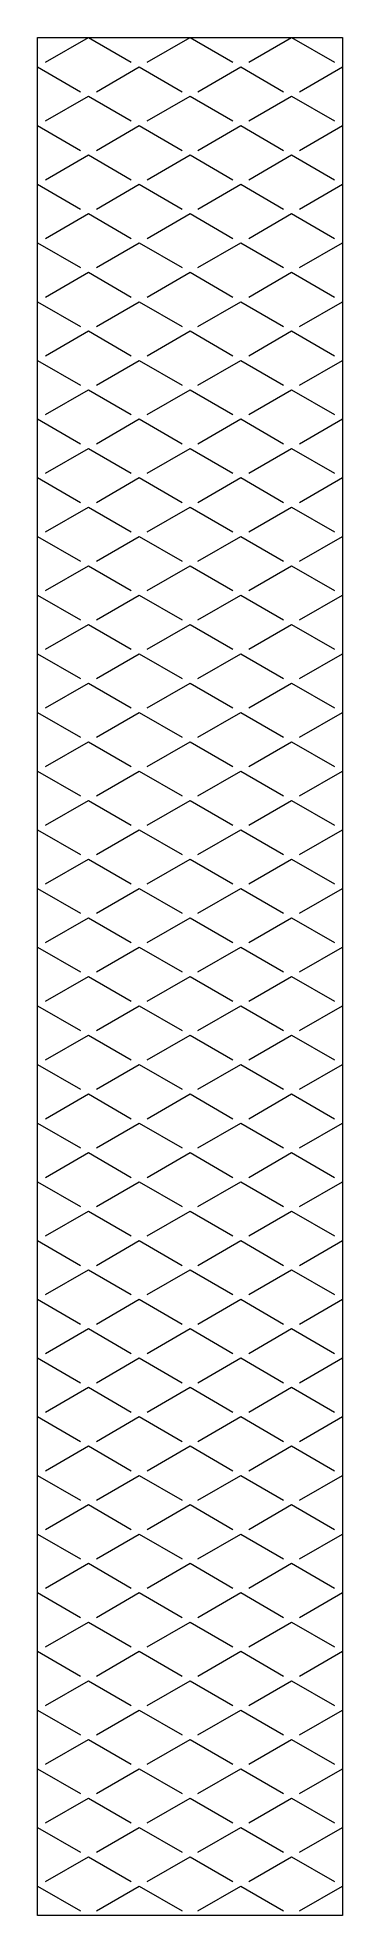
# Model space of a CAD drawing. Header units: metres. Extents: x 0 to 25, y 0 to 154.
import ezdxf

# ---------------------------------------------------------------- set-up
doc = ezdxf.new("R2010")
doc.units = ezdxf.units.M
doc.layers.add('TOP', color=1, linetype='Continuous', lineweight=0)

msp = doc.modelspace()

# ---------------------------------------------------------------- linework, layer by layer
at = {"layer": 'TOP'}
for p, q in [((0.65, 151.97), (4.17, 154)), ((4.17, 154), (7.68, 151.97)), ((8.98, 151.97), (12.5, 154)), ((12.5, 154), (16.02, 151.97)), ((17.32, 151.97), (20.83, 154)), ((20.83, 154), (24.35, 151.97)), ((0, 151.59), (3.52, 149.56)), ((4.82, 149.56), (8.33, 151.59)), ((8.33, 151.59), (11.85, 149.56)), ((13.15, 149.56), (16.67, 151.59)), ((16.67, 151.59), (20.18, 149.56)), ((21.48, 149.56), (25, 151.59)), ((0.65, 147.16), (4.17, 149.19)), ((4.17, 149.19), (7.68, 147.16)), ((8.98, 147.16), (12.5, 149.19)), ((12.5, 149.19), (16.02, 147.16)), ((17.32, 147.16), (20.83, 149.19)), ((20.83, 149.19), (24.35, 147.16)), ((0, 146.78), (3.52, 144.75)), ((4.82, 144.75), (8.33, 146.78)), ((8.33, 146.78), (11.85, 144.75)), ((13.15, 144.75), (16.67, 146.78)), ((16.67, 146.78), (20.18, 144.75)), ((21.48, 144.75), (25, 146.78)), ((0.65, 142.34), (4.17, 144.38)), ((4.17, 144.38), (7.68, 142.34)), ((8.98, 142.34), (12.5, 144.38)), ((12.5, 144.38), (16.02, 142.34)), ((17.32, 142.34), (20.83, 144.38)), ((20.83, 144.38), (24.35, 142.34)), ((0, 141.97), (3.52, 139.94)), ((4.82, 139.94), (8.33, 141.97)), ((8.33, 141.97), (11.85, 139.94)), ((13.15, 139.94), (16.67, 141.97)), ((16.67, 141.97), (20.18, 139.94)), ((21.48, 139.94), (25, 141.97)), ((0.65, 137.53), (4.17, 139.56)), ((4.17, 139.56), (7.68, 137.53)), ((8.98, 137.53), (12.5, 139.56)), ((12.5, 139.56), (16.02, 137.53)), ((17.32, 137.53), (20.83, 139.56)), ((20.83, 139.56), (24.35, 137.53)), ((0, 137.16), (3.52, 135.13)), ((4.82, 135.13), (8.33, 137.16)), ((8.33, 137.16), (11.85, 135.13)), ((13.15, 135.13), (16.67, 137.16)), ((16.67, 137.16), (20.18, 135.13)), ((21.48, 135.13), (25, 137.16)), ((0.65, 132.72), (4.17, 134.75)), ((4.17, 134.75), (7.68, 132.72)), ((8.98, 132.72), (12.5, 134.75)), ((12.5, 134.75), (16.02, 132.72)), ((17.32, 132.72), (20.83, 134.75)), ((20.83, 134.75), (24.35, 132.72)), ((0, 132.34), (3.52, 130.31)), ((4.82, 130.31), (8.33, 132.34)), ((8.33, 132.34), (11.85, 130.31)), ((13.15, 130.31), (16.67, 132.34)), ((16.67, 132.34), (20.18, 130.31)), ((21.48, 130.31), (25, 132.34)), ((0.65, 127.91), (4.17, 129.94)), ((4.17, 129.94), (7.68, 127.91)), ((8.98, 127.91), (12.5, 129.94)), ((12.5, 129.94), (16.02, 127.91)), ((17.32, 127.91), (20.83, 129.94)), ((20.83, 129.94), (24.35, 127.91)), ((0, 127.53), (3.52, 125.5)), ((4.82, 125.5), (8.33, 127.53)), ((8.33, 127.53), (11.85, 125.5)), ((13.15, 125.5), (16.67, 127.53)), ((16.67, 127.53), (20.18, 125.5)), ((21.48, 125.5), (25, 127.53)), ((0.65, 123.09), (4.17, 125.12)), ((4.17, 125.12), (7.68, 123.09)), ((8.98, 123.09), (12.5, 125.12)), ((12.5, 125.12), (16.02, 123.09)), ((17.32, 123.09), (20.83, 125.12)), ((20.83, 125.12), (24.35, 123.09)), ((0, 122.72), (3.52, 120.69)), ((4.82, 120.69), (8.33, 122.72)), ((8.33, 122.72), (11.85, 120.69)), ((13.15, 120.69), (16.67, 122.72)), ((16.67, 122.72), (20.18, 120.69)), ((21.48, 120.69), (25, 122.72)), ((0.65, 118.28), (4.17, 120.31)), ((4.17, 120.31), (7.68, 118.28)), ((8.98, 118.28), (12.5, 120.31)), ((12.5, 120.31), (16.02, 118.28)), ((17.32, 118.28), (20.83, 120.31)), ((20.83, 120.31), (24.35, 118.28)), ((0, 117.91), (3.52, 115.88)), ((4.82, 115.88), (8.33, 117.91)), ((8.33, 117.91), (11.85, 115.88)), ((13.15, 115.88), (16.67, 117.91)), ((16.67, 117.91), (20.18, 115.88)), ((21.48, 115.88), (25, 117.91)), ((0.65, 113.47), (4.17, 115.5)), ((4.17, 115.5), (7.68, 113.47)), ((8.98, 113.47), (12.5, 115.5)), ((12.5, 115.5), (16.02, 113.47)), ((17.32, 113.47), (20.83, 115.5)), ((20.83, 115.5), (24.35, 113.47)), ((0, 113.09), (3.52, 111.06)), ((4.82, 111.06), (8.33, 113.09)), ((8.33, 113.09), (11.85, 111.06)), ((13.15, 111.06), (16.67, 113.09)), ((16.67, 113.09), (20.18, 111.06)), ((21.48, 111.06), (25, 113.09)), ((0.65, 108.66), (4.17, 110.69)), ((4.17, 110.69), (7.68, 108.66)), ((8.98, 108.66), (12.5, 110.69)), ((12.5, 110.69), (16.02, 108.66)), ((17.32, 108.66), (20.83, 110.69)), ((20.83, 110.69), (24.35, 108.66)), ((0, 108.28), (3.52, 106.25)), ((4.82, 106.25), (8.33, 108.28)), ((8.33, 108.28), (11.85, 106.25)), ((13.15, 106.25), (16.67, 108.28)), ((16.67, 108.28), (20.18, 106.25)), ((21.48, 106.25), (25, 108.28)), ((0.65, 103.84), (4.17, 105.88)), ((4.17, 105.88), (7.68, 103.84)), ((8.98, 103.84), (12.5, 105.88)), ((12.5, 105.88), (16.02, 103.84)), ((17.32, 103.84), (20.83, 105.88)), ((20.83, 105.88), (24.35, 103.84)), ((0, 103.47), (3.52, 101.44)), ((4.82, 101.44), (8.33, 103.47)), ((8.33, 103.47), (11.85, 101.44)), ((13.15, 101.44), (16.67, 103.47)), ((16.67, 103.47), (20.18, 101.44)), ((21.48, 101.44), (25, 103.47)), ((0.65, 99.03), (4.17, 101.06)), ((4.17, 101.06), (7.68, 99.03)), ((8.98, 99.03), (12.5, 101.06)), ((12.5, 101.06), (16.02, 99.03)), ((17.32, 99.03), (20.83, 101.06)), ((20.83, 101.06), (24.35, 99.03)), ((0, 98.66), (3.52, 96.63)), ((4.82, 96.63), (8.33, 98.66)), ((8.33, 98.66), (11.85, 96.63)), ((13.15, 96.63), (16.67, 98.66)), ((16.67, 98.66), (20.18, 96.63)), ((21.48, 96.63), (25, 98.66)), ((0.65, 94.22), (4.17, 96.25)), ((4.17, 96.25), (7.68, 94.22)), ((8.98, 94.22), (12.5, 96.25)), ((12.5, 96.25), (16.02, 94.22)), ((17.32, 94.22), (20.83, 96.25)), ((20.83, 96.25), (24.35, 94.22)), ((0, 93.84), (3.52, 91.81)), ((4.82, 91.81), (8.33, 93.84)), ((8.33, 93.84), (11.85, 91.81)), ((13.15, 91.81), (16.67, 93.84)), ((16.67, 93.84), (20.18, 91.81)), ((21.48, 91.81), (25, 93.84)), ((0.65, 89.41), (4.17, 91.44)), ((4.17, 91.44), (7.68, 89.41)), ((8.98, 89.41), (12.5, 91.44)), ((12.5, 91.44), (16.02, 89.41)), ((17.32, 89.41), (20.83, 91.44)), ((20.83, 91.44), (24.35, 89.41)), ((0, 89.03), (3.52, 87)), ((4.82, 87), (8.33, 89.03)), ((8.33, 89.03), (11.85, 87)), ((13.15, 87), (16.67, 89.03)), ((16.67, 89.03), (20.18, 87)), ((21.48, 87), (25, 89.03)), ((0.65, 84.59), (4.17, 86.62)), ((4.17, 86.62), (7.68, 84.59)), ((8.98, 84.59), (12.5, 86.62)), ((12.5, 86.62), (16.02, 84.59)), ((17.32, 84.59), (20.83, 86.62)), ((20.83, 86.62), (24.35, 84.59)), ((0, 84.22), (3.52, 82.19)), ((4.82, 82.19), (8.33, 84.22)), ((8.33, 84.22), (11.85, 82.19)), ((13.15, 82.19), (16.67, 84.22)), ((16.67, 84.22), (20.18, 82.19)), ((21.48, 82.19), (25, 84.22)), ((0.65, 79.78), (4.17, 81.81)), ((4.17, 81.81), (7.68, 79.78)), ((8.98, 79.78), (12.5, 81.81)), ((12.5, 81.81), (16.02, 79.78)), ((17.32, 79.78), (20.83, 81.81)), ((20.83, 81.81), (24.35, 79.78)), ((0, 79.41), (3.52, 77.38)), ((4.82, 77.38), (8.33, 79.41)), ((8.33, 79.41), (11.85, 77.38)), ((13.15, 77.38), (16.67, 79.41)), ((16.67, 79.41), (20.18, 77.38)), ((21.48, 77.38), (25, 79.41)), ((0.65, 74.97), (4.17, 77)), ((4.17, 77), (7.68, 74.97)), ((8.98, 74.97), (12.5, 77)), ((12.5, 77), (16.02, 74.97)), ((17.32, 74.97), (20.83, 77)), ((20.83, 77), (24.35, 74.97)), ((0, 74.59), (3.52, 72.56)), ((4.82, 72.56), (8.33, 74.59)), ((8.33, 74.59), (11.85, 72.56)), ((13.15, 72.56), (16.67, 74.59)), ((16.67, 74.59), (20.18, 72.56)), ((21.48, 72.56), (25, 74.59)), ((0.65, 70.16), (4.17, 72.19)), ((4.17, 72.19), (7.68, 70.16)), ((8.98, 70.16), (12.5, 72.19)), ((12.5, 72.19), (16.02, 70.16)), ((17.32, 70.16), (20.83, 72.19)), ((20.83, 72.19), (24.35, 70.16)), ((0, 69.78), (3.52, 67.75)), ((4.82, 67.75), (8.33, 69.78)), ((8.33, 69.78), (11.85, 67.75)), ((13.15, 67.75), (16.67, 69.78)), ((16.67, 69.78), (20.18, 67.75)), ((21.48, 67.75), (25, 69.78)), ((0.65, 65.34), (4.17, 67.38)), ((4.17, 67.38), (7.68, 65.34)), ((8.98, 65.34), (12.5, 67.38)), ((12.5, 67.38), (16.02, 65.34)), ((17.32, 65.34), (20.83, 67.38)), ((20.83, 67.38), (24.35, 65.34)), ((0, 64.97), (3.52, 62.94)), ((4.82, 62.94), (8.33, 64.97)), ((8.33, 64.97), (11.85, 62.94)), ((13.15, 62.94), (16.67, 64.97)), ((16.67, 64.97), (20.18, 62.94)), ((21.48, 62.94), (25, 64.97)), ((0.65, 60.53), (4.17, 62.56)), ((4.17, 62.56), (7.68, 60.53)), ((8.98, 60.53), (12.5, 62.56)), ((12.5, 62.56), (16.02, 60.53)), ((17.32, 60.53), (20.83, 62.56)), ((20.83, 62.56), (24.35, 60.53)), ((0, 60.16), (3.52, 58.13)), ((4.82, 58.13), (8.33, 60.16)), ((8.33, 60.16), (11.85, 58.13)), ((13.15, 58.13), (16.67, 60.16)), ((16.67, 60.16), (20.18, 58.13)), ((21.48, 58.13), (25, 60.16)), ((0.65, 55.72), (4.17, 57.75)), ((4.17, 57.75), (7.68, 55.72)), ((8.98, 55.72), (12.5, 57.75)), ((12.5, 57.75), (16.02, 55.72)), ((17.32, 55.72), (20.83, 57.75)), ((20.83, 57.75), (24.35, 55.72)), ((0, 55.34), (3.52, 53.31)), ((4.82, 53.31), (8.33, 55.34)), ((8.33, 55.34), (11.85, 53.31)), ((13.15, 53.31), (16.67, 55.34)), ((16.67, 55.34), (20.18, 53.31)), ((21.48, 53.31), (25, 55.34)), ((0.65, 50.91), (4.17, 52.94)), ((4.17, 52.94), (7.68, 50.91)), ((8.98, 50.91), (12.5, 52.94)), ((12.5, 52.94), (16.02, 50.91)), ((17.32, 50.91), (20.83, 52.94)), ((20.83, 52.94), (24.35, 50.91)), ((0, 50.53), (3.52, 48.5)), ((4.82, 48.5), (8.33, 50.53)), ((8.33, 50.53), (11.85, 48.5)), ((13.15, 48.5), (16.67, 50.53)), ((16.67, 50.53), (20.18, 48.5)), ((21.48, 48.5), (25, 50.53)), ((0.65, 46.09), (4.17, 48.12)), ((4.17, 48.12), (7.68, 46.09)), ((8.98, 46.09), (12.5, 48.12)), ((12.5, 48.12), (16.02, 46.09)), ((17.32, 46.09), (20.83, 48.12)), ((20.83, 48.12), (24.35, 46.09)), ((0, 45.72), (3.52, 43.69)), ((4.82, 43.69), (8.33, 45.72)), ((8.33, 45.72), (11.85, 43.69)), ((13.15, 43.69), (16.67, 45.72)), ((16.67, 45.72), (20.18, 43.69)), ((21.48, 43.69), (25, 45.72)), ((0.65, 41.28), (4.17, 43.31)), ((4.17, 43.31), (7.68, 41.28)), ((8.98, 41.28), (12.5, 43.31)), ((12.5, 43.31), (16.02, 41.28)), ((17.32, 41.28), (20.83, 43.31)), ((20.83, 43.31), (24.35, 41.28)), ((0, 40.91), (3.52, 38.88)), ((4.82, 38.88), (8.33, 40.91)), ((8.33, 40.91), (11.85, 38.88)), ((13.15, 38.88), (16.67, 40.91)), ((16.67, 40.91), (20.18, 38.88)), ((21.48, 38.88), (25, 40.91)), ((0.65, 36.47), (4.17, 38.5)), ((4.17, 38.5), (7.68, 36.47)), ((8.98, 36.47), (12.5, 38.5)), ((12.5, 38.5), (16.02, 36.47)), ((17.32, 36.47), (20.83, 38.5)), ((20.83, 38.5), (24.35, 36.47)), ((0, 36.09), (3.52, 34.06)), ((4.82, 34.06), (8.33, 36.09)), ((8.33, 36.09), (11.85, 34.06)), ((13.15, 34.06), (16.67, 36.09)), ((16.67, 36.09), (20.18, 34.06)), ((21.48, 34.06), (25, 36.09)), ((0.65, 31.66), (4.17, 33.69)), ((4.17, 33.69), (7.68, 31.66)), ((8.98, 31.66), (12.5, 33.69)), ((12.5, 33.69), (16.02, 31.66)), ((17.32, 31.66), (20.83, 33.69)), ((20.83, 33.69), (24.35, 31.66)), ((0, 31.28), (3.52, 29.25)), ((4.82, 29.25), (8.33, 31.28)), ((8.33, 31.28), (11.85, 29.25)), ((13.15, 29.25), (16.67, 31.28)), ((16.67, 31.28), (20.18, 29.25)), ((21.48, 29.25), (25, 31.28)), ((0.65, 26.84), (4.17, 28.88)), ((4.17, 28.88), (7.68, 26.84)), ((8.98, 26.84), (12.5, 28.88)), ((12.5, 28.88), (16.02, 26.84)), ((17.32, 26.84), (20.83, 28.88)), ((20.83, 28.88), (24.35, 26.84)), ((0, 26.47), (3.52, 24.44)), ((4.82, 24.44), (8.33, 26.47)), ((8.33, 26.47), (11.85, 24.44)), ((13.15, 24.44), (16.67, 26.47)), ((16.67, 26.47), (20.18, 24.44)), ((21.48, 24.44), (25, 26.47)), ((0.65, 22.03), (4.17, 24.06)), ((4.17, 24.06), (7.68, 22.03)), ((8.98, 22.03), (12.5, 24.06)), ((12.5, 24.06), (16.02, 22.03)), ((17.32, 22.03), (20.83, 24.06)), ((20.83, 24.06), (24.35, 22.03)), ((0, 21.66), (3.52, 19.63)), ((4.82, 19.63), (8.33, 21.66)), ((8.33, 21.66), (11.85, 19.63)), ((13.15, 19.63), (16.67, 21.66)), ((16.67, 21.66), (20.18, 19.63)), ((21.48, 19.63), (25, 21.66)), ((0.65, 17.22), (4.17, 19.25)), ((4.17, 19.25), (7.68, 17.22)), ((8.98, 17.22), (12.5, 19.25)), ((12.5, 19.25), (16.02, 17.22)), ((17.32, 17.22), (20.83, 19.25)), ((20.83, 19.25), (24.35, 17.22)), ((0, 16.84), (3.52, 14.81)), ((4.82, 14.81), (8.33, 16.84)), ((8.33, 16.84), (11.85, 14.81)), ((13.15, 14.81), (16.67, 16.84)), ((16.67, 16.84), (20.18, 14.81)), ((21.48, 14.81), (25, 16.84)), ((0.65, 12.41), (4.17, 14.44)), ((4.17, 14.44), (7.68, 12.41)), ((8.98, 12.41), (12.5, 14.44)), ((12.5, 14.44), (16.02, 12.41)), ((17.32, 12.41), (20.83, 14.44)), ((20.83, 14.44), (24.35, 12.41)), ((0, 12.03), (3.52, 10)), ((4.82, 10), (8.33, 12.03)), ((8.33, 12.03), (11.85, 10)), ((13.15, 10), (16.67, 12.03)), ((16.67, 12.03), (20.18, 10)), ((21.48, 10), (25, 12.03)), ((0.65, 7.59), (4.17, 9.62)), ((4.17, 9.62), (7.68, 7.59)), ((8.98, 7.59), (12.5, 9.62)), ((12.5, 9.62), (16.02, 7.59)), ((17.32, 7.59), (20.83, 9.62)), ((20.83, 9.62), (24.35, 7.59)), ((0, 7.22), (3.52, 5.19)), ((4.82, 5.19), (8.33, 7.22)), ((8.33, 7.22), (11.85, 5.19)), ((13.15, 5.19), (16.67, 7.22)), ((16.67, 7.22), (20.18, 5.19)), ((21.48, 5.19), (25, 7.22)), ((0.65, 2.78), (4.17, 4.81)), ((4.17, 4.81), (7.68, 2.78)), ((8.98, 2.78), (12.5, 4.81)), ((12.5, 4.81), (16.02, 2.78)), ((17.32, 2.78), (20.83, 4.81)), ((20.83, 4.81), (24.35, 2.78)), ((0, 2.41), (3.52, 0.38)), ((4.82, 0.38), (8.33, 2.41)), ((8.33, 2.41), (11.85, 0.38)), ((13.15, 0.38), (16.67, 2.41)), ((16.67, 2.41), (20.18, 0.38)), ((21.48, 0.38), (25, 2.41))]:
    msp.add_line(p, q, dxfattribs=at)
msp.add_lwpolyline([(0, 0), (0, 154), (25, 154), (25, 0)], close=True, dxfattribs=at)

doc.saveas('drawing.dxf')
